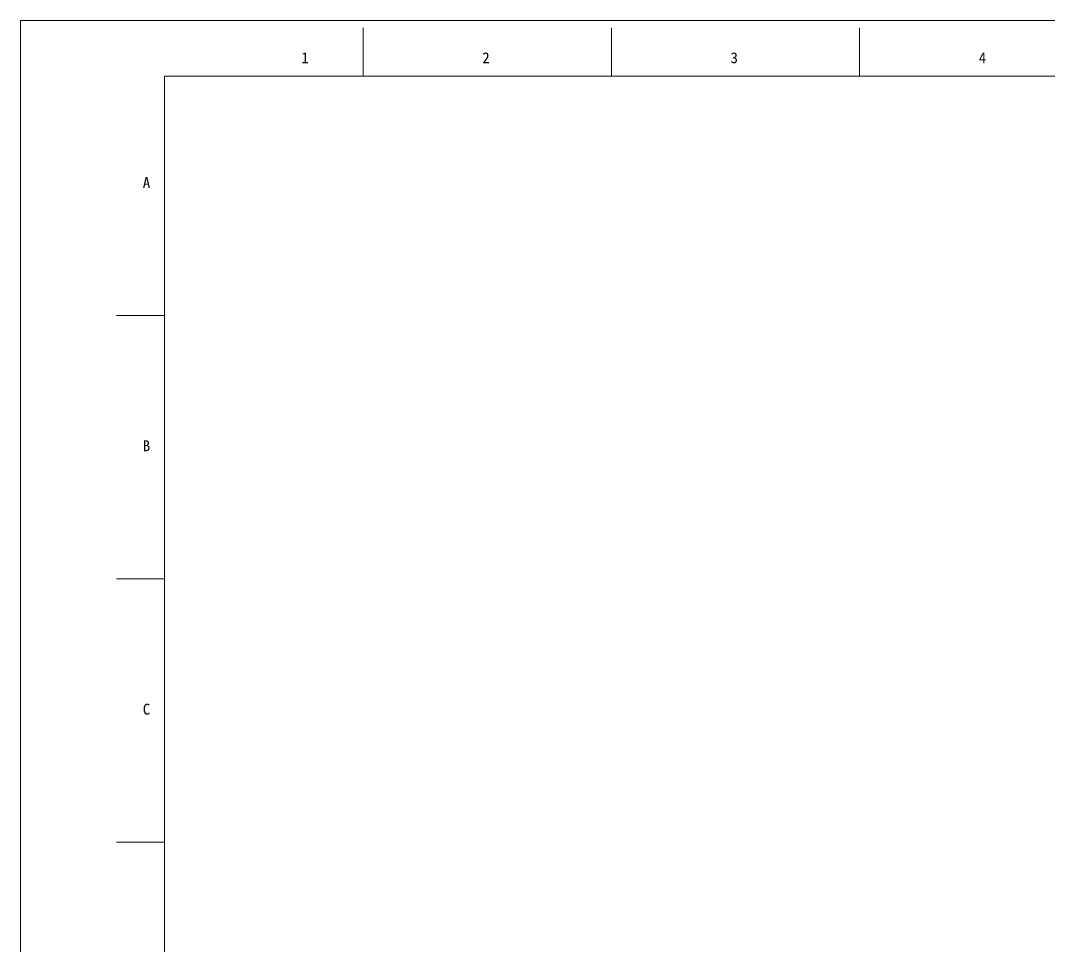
# Model space of a CAD drawing. Units: millimetres at full size. Extents: x -19442 to 19442, y -5866 to 5866.
# Drawn here: x -19442 to -16670, y 1145 to 3639 of the extents above; entities that cross this region are included whole.
import ezdxf
from ezdxf.enums import TextEntityAlignment as Align

# ---------------------------------------------------------------- set-up
doc = ezdxf.new("R2010")
doc.units = ezdxf.units.MM
doc.header["$LTSCALE"] = 3.6
doc.layers.add('0-0_90_FRAME', color=2, linetype='Continuous', lineweight=9)
doc.layers.add('0-1_91_BLANK', color=6, linetype='Continuous', lineweight=9)
doc.styles.add('ＭＳ ゴシック', font='')
doc.styles.get('ＭＳ ゴシック').set_extended_font_data('MS Gothic')

msp = doc.modelspace()

# ---------------------------------------------------------------- linework, layer by layer
at = {"layer": '0-0_90_FRAME'}
for p, q in [((-18518.219, 3488.959), (-18518.219, 3618.579)), ((-17848.885, 3488.959), (-17848.885, 3618.579)), ((-17179.551, 3488.959), (-17179.551, 3618.579)), ((-19053.514, 2843.606), (-19183.133, 2843.606)), ((-19053.514, 2133.634), (-19183.133, 2133.634)), ((-19053.514, 1423.662), (-19183.133, 1423.662))]:
    msp.add_line(p, q, dxfattribs=at)
at = {"layer": '0-0_90_FRAME', "color": 6}
msp.add_lwpolyline([(-19053.514, -2061.58), (-11289.583, -2061.58), (-11289.583, 3488.959), (-19053.514, 3488.959)], close=True, dxfattribs=at)
at = {"layer": '0-1_91_BLANK'}
msp.add_lwpolyline([(-19441.973, -2190.619), (-11159.964, -2190.619), (-11159.964, 3638.579), (-19441.973, 3638.579)], close=True, dxfattribs=at)

# ---------------------------------------------------------------- texts
at = {"layer": '0-0_90_FRAME', "color": 134, "style": 'ＭＳ ゴシック'}
for s, p in [('1', (-18684.872, 3514.776)), ('2', (-18196.885, 3514.776)), ('3', (-17527.551, 3514.776)), ('4', (-16858.217, 3514.776)), ('A', (-19112.399, 3178.592)), ('B', (-19112.399, 2468.62)), ('C', (-19112.399, 1758.648))]:
    msp.add_text(s, height=29.33, dxfattribs=at).set_placement(p, align=Align.BOTTOM_LEFT)

doc.saveas('drawing.dxf')
